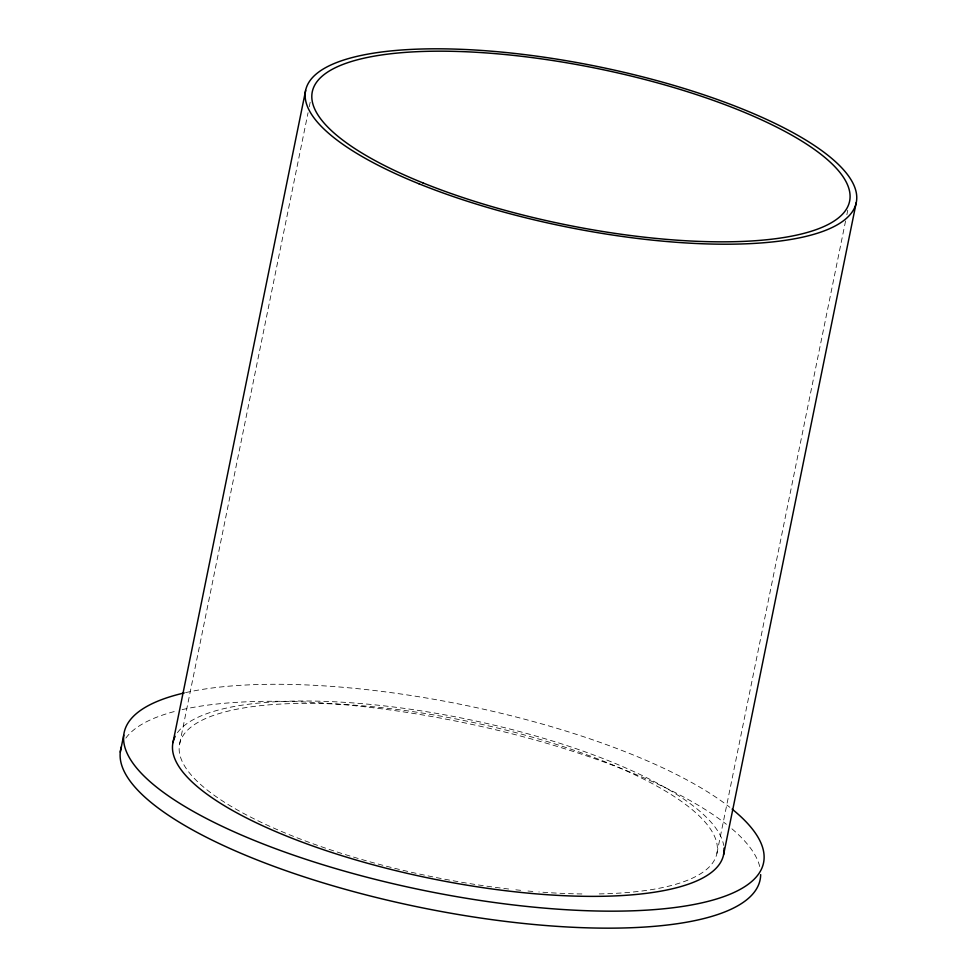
<?xml version="1.0" encoding="UTF-8"?>
<svg xmlns="http://www.w3.org/2000/svg" width="977" height="977" viewBox="0 0 977 977"><rect width="100%" height="100%" fill="white"/><g stroke="black" fill="none" stroke-linecap="round" stroke-linejoin="round"><path stroke-width="0.73" stroke-dasharray="4.88 3.66" d="M179.621 743.961L308.048 112.734M309.269 106.749L310.173 102.255M716.91 853.397L845.642 220.668M846.864 214.696L847.767 210.202M177.435 732.689A280.961 81.677 11.5 0 1 467.214 719.194A280.961 81.677 11.5 0 1 723.688 845.423M125.874 738.075A326.281 94.854 11.5 0 1 176.813 710.902M182.113 709.632A326.281 94.854 11.5 0 1 726.412 824.319M731.907 828.801A326.281 94.854 11.5 0 1 759.947 867.564M185.581 692.632A326.281 94.854 11.5 0 1 729.868 807.332M508.651 889.009A274.158 79.699 11.5 0 1 183.395 735.144A274.158 79.699 11.5 0 1 596.251 758.335A274.158 79.699 11.5 0 1 596.739 893.955M581.901 893.955A274.158 79.699 11.5 0 1 538.852 891.94M532.844 891.451A274.158 79.699 11.5 0 1 525.272 890.768M520.704 890.316A274.158 79.699 11.5 0 1 514.696 889.693"/><path stroke-width="1.47" d="M120.281 752.107L123.737 735.107M172.966 742.605L305.642 90.434M723.578 854.753L856.255 202.581M724.006 848.158A280.961 81.677 11.5 0 1 431.773 878.677A280.961 81.677 11.5 0 1 175.176 736.365M760.668 874.598A326.281 94.854 11.5 0 1 425.227 908.415A326.281 94.854 11.5 0 1 121.404 746.807M732.115 809.115A326.281 94.854 11.5 0 1 628.797 910.93A326.281 94.854 11.5 0 1 216.235 823.452A326.281 94.854 11.5 0 1 184.226 692.949M422.821 182.858A274.158 79.699 11.5 0 0 848.61 204.657A274.158 79.699 11.5 0 0 471.427 52.013A274.158 79.699 11.5 0 0 422.821 182.858M418.901 183.761A280.961 81.677 11.5 0 0 855.254 206.098A280.961 81.677 11.5 0 0 468.704 49.668A280.961 81.677 11.5 0 0 418.901 183.761"/></g></svg>
